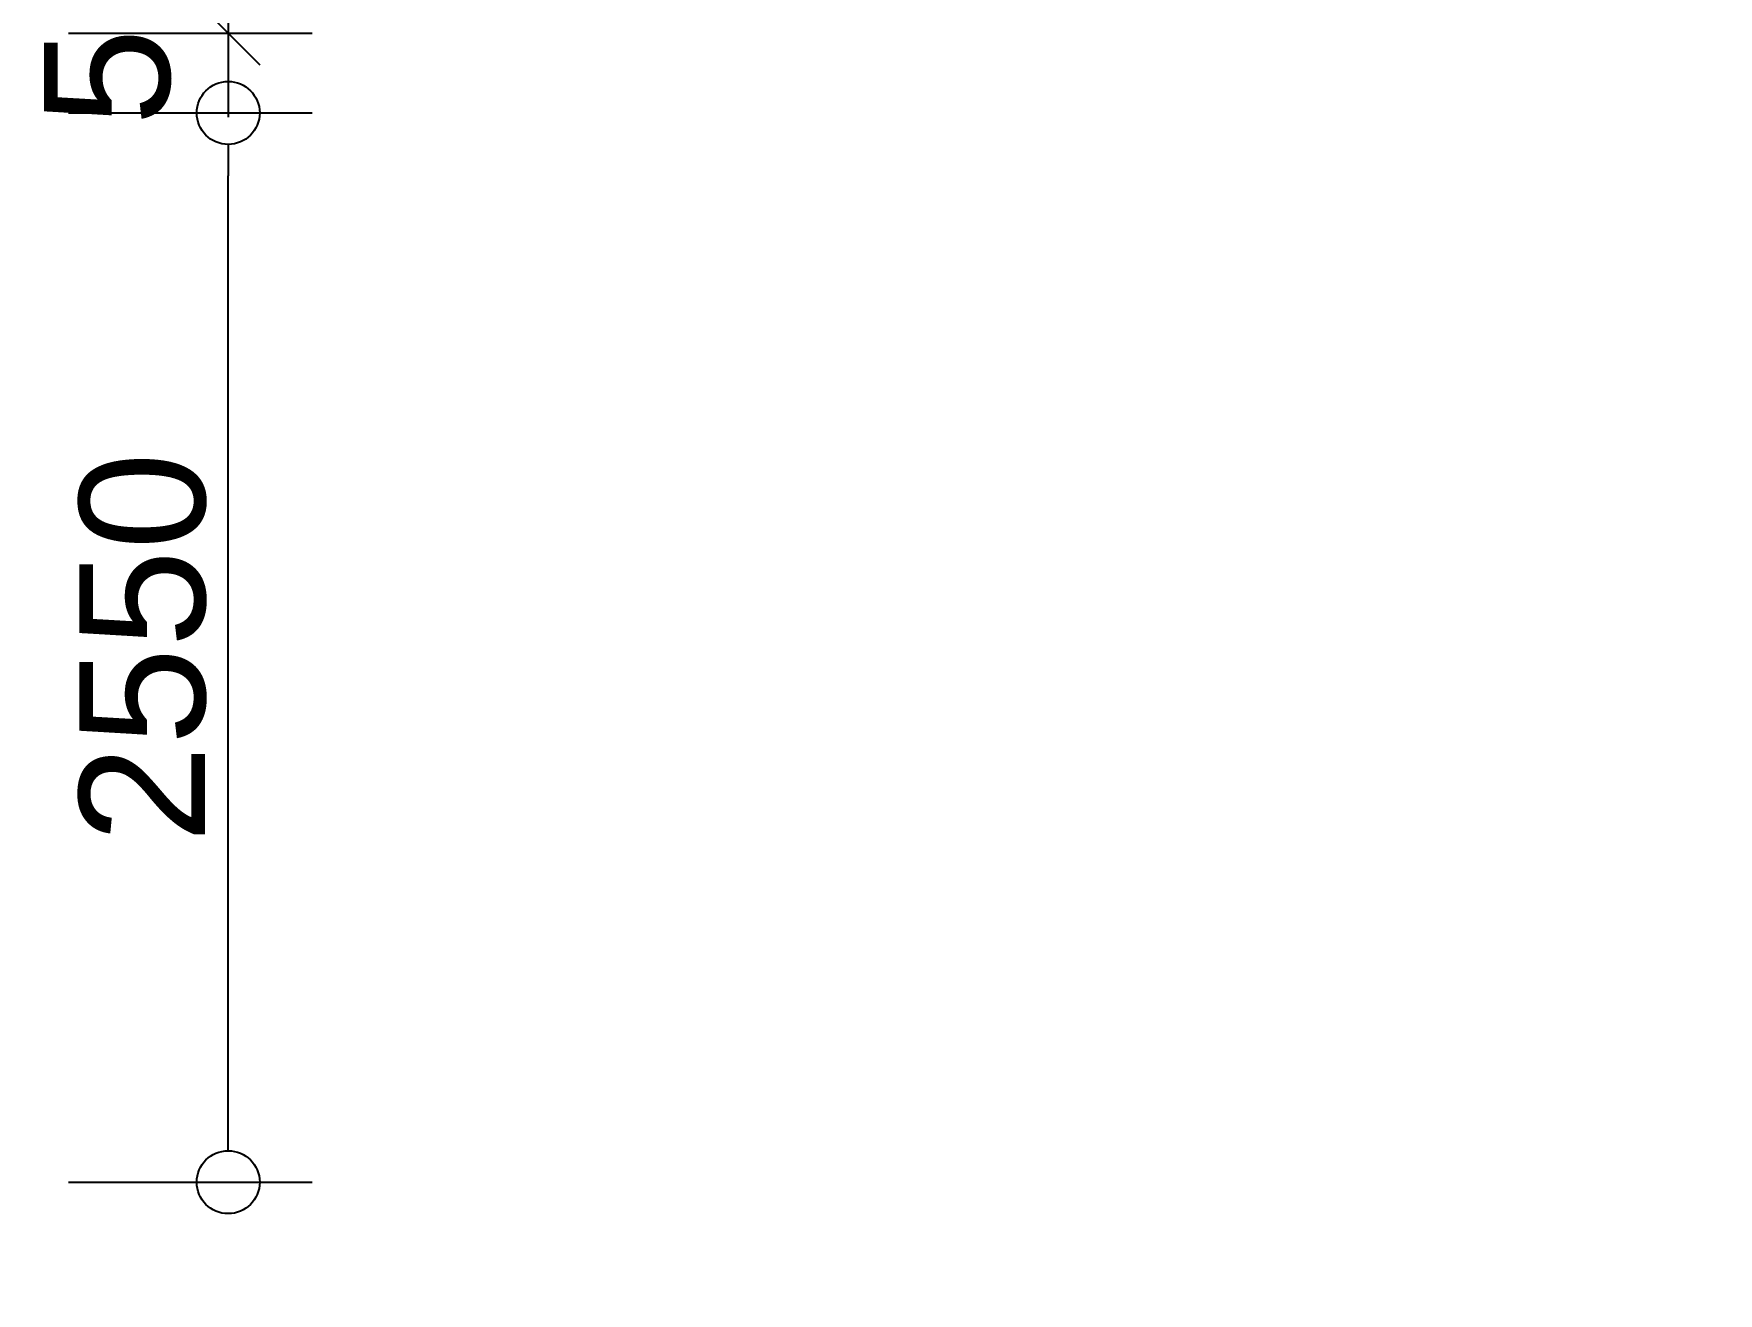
# Model space of a CAD drawing. Header units: millimetres. Extents: x -853228 to -774597, y -17231 to 22435.
# Drawn here: x -778613 to -774597, y 24 to 3028 of the extents above; entities that cross this region are included whole.
import ezdxf
from ezdxf.xclip import XClip

# ---------------------------------------------------------------- set-up
doc = ezdxf.new("R2010")
doc.units = ezdxf.units.MM
doc.header["$XCLIPFRAME"] = 0
for name, color, linetype in [('000 - WIPEOUT', 250, 'Continuous'), ('A04_TUBE SERIES', 2, 'Continuous'), ('A11_ALU.SOLID SHEET', 2, 'Continuous')]:
    doc.layers.add(name, color=color, linetype=linetype)
doc.layers.add('A-ANNO-DIMS', color=1, linetype='Continuous', lineweight=9)
doc.styles.add('Arial_2', font='arial.ttf', dxfattribs={"height": 300})
doc.dimstyles.new('DPA-DIM-3_0_C-C', dxfattribs={"dimscale": 304.8, "dimtxt": 306.07782, "dimasz": 0.492126, "dimexe": 0.656168, "dimexo": 0.0625, "dimgap": 0.164042, "dimtad": 1, "dimdec": 0, "dimzin": 0, "dimdsep": 46, "dimtxsty": 'Arial_2', "dimblk1": 'DOTBLANK', "dimblk2": 'DOTBLANK', "dimsah": 1, "dimcen": 0.09, "dimdle": 0.656168, "dimadec": 8, "dimazin": 0, "dimtfac": 1, "dimtdec": 4, "dimtix": 1, "dimtmove": 0, "dimatfit": 3, "dimfxl": 1.312336, "dimfxlon": 1, "dimtvp": 1, "dimtolj": 1, "dimtzin": 0, "dimarcsym": 2})
doc.dimstyles.new('DPA-DIM-3_0_C-T', dxfattribs={"dimscale": 304.8, "dimtxt": 306.07782, "dimasz": 0.492126, "dimexe": 0.656168, "dimexo": 0.0625, "dimgap": 0.164042, "dimtad": 0, "dimjust": 2, "dimdec": 0, "dimzin": 0, "dimdsep": 46, "dimtxsty": 'Arial_2', "dimblk1": 'DOTBLANK', "dimblk2": 'OBLIQUE', "dimsah": 1, "dimcen": 0.09, "dimdle": 0.656168, "dimadec": 8, "dimazin": 0, "dimtfac": 1, "dimtdec": 4, "dimtix": 1, "dimtmove": 2, "dimatfit": 3, "dimfxl": 1.312336, "dimfxlon": 1, "dimtvp": 1, "dimtolj": 1, "dimtzin": 0, "dimarcsym": 2})

# ---------------------------------------------------------------- blocks, each defined once
blk = doc.blocks.new('_DotBlank')
at = {"color": 0, "linetype": 'ByBlock', "lineweight": -2}
blk.add_line((-0.5, 0), (-1, 0), dxfattribs=at)
blk.add_circle((0, 0), 0.5, dxfattribs=at)
blk = doc.blocks.new('_Oblique')
at = {"color": 0, "linetype": 'ByBlock', "lineweight": -2}
blk.add_line((-0.5, -0.5), (0.5, 0.5), dxfattribs=at)
blk = doc.blocks.new('*D397')
at = {"layer": 'A-ANNO-DIMS', "color": 0, "lineweight": -2, "transparency": 16777216}
for p, q in [((23152.6, 0), (23733.6, 0)), ((23533.6, -150), (23533.6, -750)), ((23152.6, -550), (23733.6, -550))]:
    blk.add_line(p, q, dxfattribs=at)
at = {"layer": 'Defpoints', "color": 0, "transparency": 16777216}
for p in [(23133.6, 0), (23133.6, -550), (23533.6, -550)]:
    blk.add_point(p, dxfattribs=at)
at = {"layer": 'A-ANNO-DIMS', "color": 0, "lineweight": -2, "transparency": 16777216, "xscale": 150, "yscale": 150, "zscale": 150}
for name, p, rotation in [('_DotBlank', (23533.6, 0), 90), ('_Oblique', (23533.6, -550), 270)]:
    blk.add_blockref(name, p, dxfattribs=dict(at, rotation=rotation))
at = {"layer": 'A-ANNO-DIMS', "color": 0, "transparency": 16777216, "insert": (23094.1, -770.9), "char_height": 300, "width": 830.648, "attachment_point": 1, "rotation": 90, "line_spacing_factor": 0.941778, "style": 'Arial_2'}
blk.add_mtext('\\A1;550', dxfattribs=at)
blk = doc.blocks.new('*D402')
at = {"layer": 'A-ANNO-DIMS', "color": 0, "lineweight": -2, "transparency": 16777216}
for p, q in [((23152.6, -740), (23733.6, -740)), ((23533.6, -3140), (23533.6, -890)), ((23152.6, -3290), (23733.6, -3290))]:
    blk.add_line(p, q, dxfattribs=at)
at = {"layer": 'Defpoints', "color": 0, "transparency": 16777216}
for p in [(23133.6, -740), (23533.6, -740), (23133.6, -3290)]:
    blk.add_point(p, dxfattribs=at)
at = {"layer": 'A-ANNO-DIMS', "color": 0, "lineweight": -2, "transparency": 16777216, "xscale": 150, "yscale": 150, "zscale": 150}
for p, rotation in [((23533.6, -740), 90), ((23533.6, -3290), 270)]:
    blk.add_blockref('_DotBlank', p, dxfattribs=dict(at, rotation=rotation))
at = {"layer": 'A-ANNO-DIMS', "color": 0, "transparency": 16777216, "insert": (23330.4, -2015), "char_height": 300, "width": 1107.531, "attachment_point": 5, "rotation": 90, "style": 'Arial_2'}
blk.add_mtext('\\A1;2550', dxfattribs=at)
blk = doc.blocks.new('*U504')
blk.add_attdef('EXTR.OVL-LENGTH_', (-25, -59.1), '', height=5)
blk.add_wipeout([(-25, 0), (25, 0), (25, 67400), (-25, 67400)]).dxf.layer = '000 - WIPEOUT'
at = {"layer": 'A04_TUBE SERIES', "color": 0}
blk.add_lwpolyline([(-25, 0), (25, 0), (25, 67400), (-25, 67400)], close=True, dxfattribs=at)
blk = doc.blocks.new('*U506')
blk.add_attdef('EXTR.OVL-LENGTH_', (-25, -59.1), '', height=5)
blk.add_wipeout([(-25, 0), (25, 0), (25, 67400), (-25, 67400)]).dxf.layer = '000 - WIPEOUT'
at = {"layer": 'A04_TUBE SERIES', "color": 0}
blk.add_lwpolyline([(-25, 0), (25, 0), (25, 67400), (-25, 67400)], close=True, dxfattribs=at)
blk = doc.blocks.new('*U508')
blk.add_attdef('EXTR.OVL-LENGTH_', (-25, -59.1), '', height=5)
blk.add_wipeout([(-25, 0), (25, 0), (25, 67400), (-25, 67400)]).dxf.layer = '000 - WIPEOUT'
at = {"layer": 'A04_TUBE SERIES', "color": 0}
blk.add_lwpolyline([(-25, 0), (25, 0), (25, 67400), (-25, 67400)], close=True, dxfattribs=at)
blk = doc.blocks.new('*U908')
blk.add_lwpolyline([(27650, -552), (-107450, -552), (-107450, -3555), (27650, -3555)], close=True)
at = {"layer": 'A04_TUBE SERIES', "color": 0, "linetype": 'ByBlock', "rotation": 270}
for name, p in [('*U504', (-39850, -617)), ('*U506', (-39850, -867)), ('*U508', (-39850, -3167)), ('*U508', (-39850, -3417))]:
    blk.add_blockref(name, p, dxfattribs=at)
blk = doc.blocks.new('C-1-PP19-AR-4261-01-B_20250910-022855_EXDIM')
at = {"layer": 'A-ANNO-DIMS'}
dim = blk.add_linear_dim(base=(23533.6, -550), p1=(23133.6, 0), p2=(23133.6, -550), angle=90, dimstyle='DPA-DIM-3_0_C-T', override={"dimpost": '<>', "dimfxl": 550}, dxfattribs=at)
dim.commit()
dim.dimension.update_dxf_attribs({"geometry": '*D397', "text_midpoint": (23294.1, -355.6), "dimtype": 160, "text_rotation": 90})
dim = blk.add_linear_dim(base=(23533.6, -740), p1=(23133.6, -3290), p2=(23133.6, -740), angle=90, dimstyle='DPA-DIM-3_0_C-C', override={"dimpost": '<>', "dimfxl": 2550}, dxfattribs=at)
dim.commit()
dim.dimension.update_dxf_attribs({"geometry": '*D402', "text_midpoint": (23330.4, -2015)})

msp = doc.modelspace()

# ---------------------------------------------------------------- block references
msp.add_blockref('C-1-PP19-AR-4261-01-B_20250910-022855_EXDIM', (-801682.4, 3579))

# ---------------------------------------------------------------- next in the draw order: block references
at = {"layer": 'A11_ALU.SOLID SHEET'}
ref = msp.add_blockref('*U908', (-744682.4, 3579), dxfattribs=at)
XClip(ref).set_block_clipping_path([(-104690.1238047112, -9620.0029952963), (-34092.6543255156, 10334.9999958097)])

doc.saveas('drawing.dxf')
